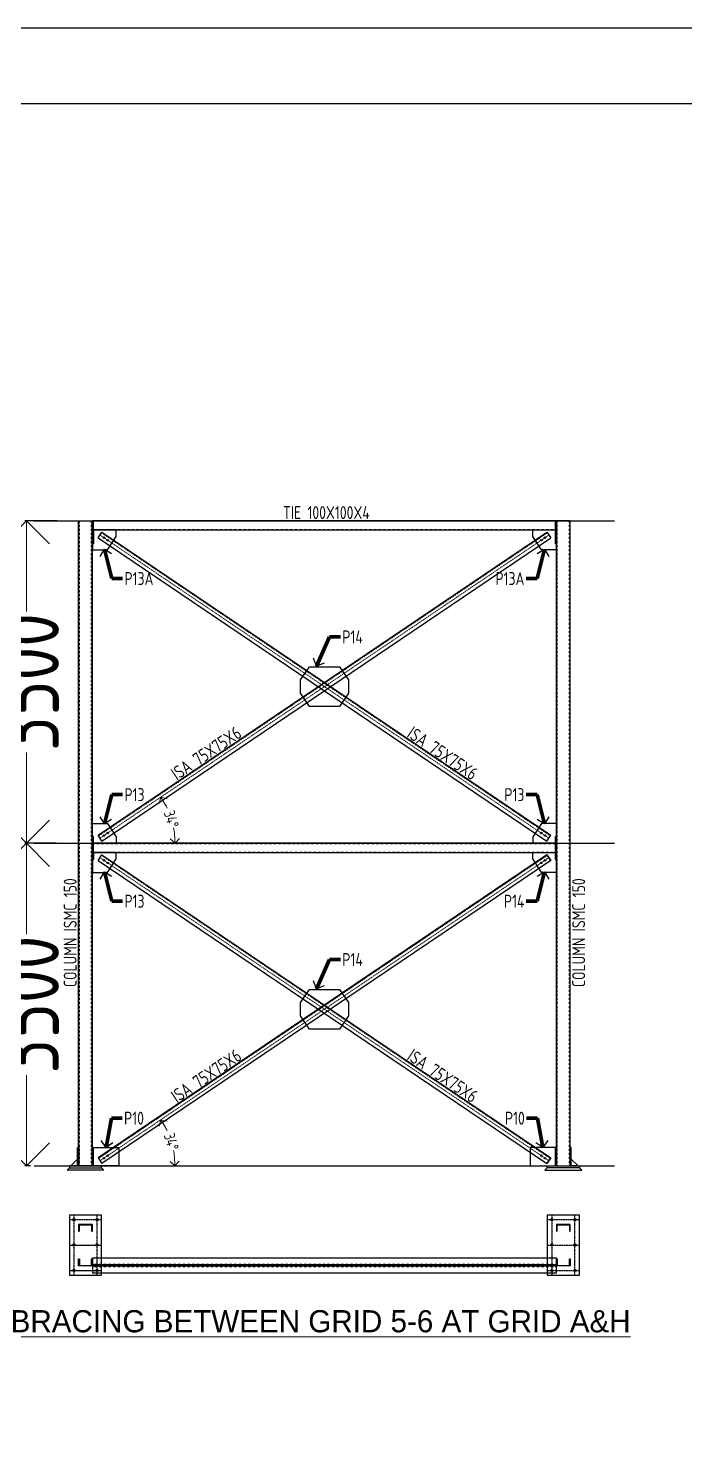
# Model space of a CAD drawing. Header units: millimetres. Extents: x 3470347 to 5996549, y -3470518 to 17149644.
# Drawn here: x 4851320 to 4858441, y 6806331 to 6821582 of the extents above; entities that cross this region are included whole.
import ezdxf
from ezdxf.enums import TextEntityAlignment as Align

# ---------------------------------------------------------------- set-up
doc = ezdxf.new("R2010")
doc.units = ezdxf.units.MM
doc.header["$MEASUREMENT"] = 0
doc.header["$PDMODE"] = 35
doc.header["$PDSIZE"] = -5
for name, pattern in [('CENTERX2', [4, 2.5, -0.5, 0.5, -0.5]), ('Continous', [0]), ('DASHED2', [0.375, 0.25, -0.125]), ('HIDDEN', [0.375, 0.25, -0.125])]:
    doc.linetypes.add(name, pattern=pattern)
doc.layers.get('0').update_dxf_attribs({"linetype": 'CONTINUOUS', "lineweight": 25})
doc.layers.get('DEFPOINTS').update_dxf_attribs({"linetype": 'CONTINUOUS', "lineweight": 25})
for name, color, linetype, lineweight in [('6 TEXT', 7, 'CONTINUOUS', 25), ('padestial', 5, 'CONTINUOUS', 20), ('rDIMension', 1, 'CONTINUOUS', 18), ('rPCC DASH', 9, 'HIDDEN', 15), ('rRCC 1', 3, 'CONTINUOUS', 25), ('rRCC 2', 40, 'CONTINUOUS', 15), ('SHEET', 7, 'CONTINUOUS', 15)]:
    doc.layers.add(name, color=color, linetype=linetype, lineweight=lineweight)
doc.layers.add('lintel', color=2, linetype='CONTINUOUS')
doc.layers.add('see level', color=2, linetype='CONTINUOUS')
doc.styles.add('DIM', font='geniso.shx', dxfattribs={"width": 0.85})
doc.styles.get("Standard").update_dxf_attribs({"font": ''})
doc.styles.get('Standard').set_extended_font_data('AR CENA')
doc.dimstyles.new('Copy of ST-100', dxfattribs={"dimscale": 100, "dimtxt": 1.2, "dimasz": 1.3, "dimexe": 0.18, "dimexo": 0.0625, "dimgap": 0.2, "dimtad": 0, "dimdec": 0, "dimzin": 0, "dimdsep": 46, "dimtxsty": 'DIM', "dimblk": 'OPEN90', "dimcen": 0.09, "dimclrd": 1, "dimclrt": 7, "dimadec": 0, "dimazin": 0, "dimtfac": 1, "dimtdec": 0, "dimtofl": 0, "dimtmove": 0, "dimatfit": 3, "dimldrblk": 'OPEN90', "dimfxl": 1, "dimtolj": 1, "dimtzin": 0, "dimlwd": -1, "dimarcsym": 0})
doc.dimstyles.new('ST-100', dxfattribs={"dimscale": 100, "dimtxt": 7, "dimasz": 5, "dimexe": 0.18, "dimexo": 0.0625, "dimgap": 0.2, "dimtad": 0, "dimdec": 0, "dimzin": 0, "dimdsep": 46, "dimtxsty": 'DIM', "dimblk": 'OPEN90', "dimcen": 0.09, "dimclrd": 256, "dimclrt": 7, "dimadec": 0, "dimazin": 0, "dimtfac": 1, "dimtdec": 0, "dimtofl": 0, "dimtmove": 0, "dimatfit": 3, "dimldrblk": 'OPEN90', "dimfxl": 1, "dimtolj": 1, "dimtzin": 0, "dimlwd": -1, "dimarcsym": 0})

# ---------------------------------------------------------------- blocks, each defined once
blk = doc.blocks.new('_Open90')
at = {"color": 0, "linetype": 'ByBlock', "lineweight": -2}
for p, q in [((-0.5, 0.5), (0, 0)), ((0, 0), (-1, 0)), ((0, 0), (-0.5, -0.5))]:
    blk.add_line(p, q, dxfattribs=at)
blk = doc.blocks.new('*D1746')
at = {"layer": 'DEFPOINTS', "color": 0}
for p in [(4851303, 6812738), (4851629, 6812738), (4851353, 6809238)]:
    blk.add_point(p, dxfattribs=at)
at = {"layer": 'rDIMension', "color": 0, "linetype": 'ByBlock', "lineweight": -2, "ltscale": 0.5}
for p, q in [((4851623, 6812738), (4851285, 6812738)), ((4851347, 6809238), (4851285, 6809238))]:
    blk.add_line(p, q, dxfattribs=at)
at = {"layer": 'rDIMension', "linetype": 'ByBlock', "ltscale": 0.5}
for p, q in [((4851303, 6812238), (4851303, 6811752)), ((4851303, 6809738), (4851303, 6810224))]:
    blk.add_line(p, q, dxfattribs=at)
at = {"layer": 'rDIMension', "xscale": 500, "yscale": 500, "zscale": 500}
for p, rotation in [((4851303, 6812738), 90), ((4851303, 6809238), 270)]:
    blk.add_blockref('_Open90', p, dxfattribs=dict(at, rotation=rotation))
at = {"layer": 'rDIMension', "color": 7, "insert": (4851303, 6810988), "char_height": 700, "attachment_point": 5, "rotation": 90, "style": 'DIM'}
blk.add_mtext('\\A1;3500', dxfattribs=at)
blk = doc.blocks.new('*D1747')
at = {"layer": 'DEFPOINTS', "color": 0}
for p in [(4851303, 6816238), (4851641, 6816238), (4851629, 6812738)]:
    blk.add_point(p, dxfattribs=at)
at = {"layer": 'rDIMension', "color": 0, "linetype": 'ByBlock', "lineweight": -2, "ltscale": 0.5}
for p, q in [((4851635, 6816238), (4851285, 6816238)), ((4851623, 6812738), (4851285, 6812738))]:
    blk.add_line(p, q, dxfattribs=at)
at = {"layer": 'rDIMension', "linetype": 'ByBlock', "ltscale": 0.5}
for p, q in [((4851303, 6815738), (4851303, 6815252)), ((4851303, 6813238), (4851303, 6813724))]:
    blk.add_line(p, q, dxfattribs=at)
at = {"layer": 'rDIMension', "xscale": 500, "yscale": 500, "zscale": 500}
for p, rotation in [((4851303, 6816238), 90), ((4851303, 6812738), 270)]:
    blk.add_blockref('_Open90', p, dxfattribs=dict(at, rotation=rotation))
at = {"layer": 'rDIMension', "color": 7, "insert": (4851303, 6814488), "char_height": 700, "attachment_point": 5, "rotation": 90, "style": 'DIM'}
blk.add_mtext('\\A1;3500', dxfattribs=at)
blk = doc.blocks.new('*D1748')
at = {"layer": 'DEFPOINTS', "color": 0}
for p in [(4856966, 6812582), (4852894, 6809414), (4851386, 6809238), (4852100, 6809294), (4857679, 6809238)]:
    blk.add_point(p, dxfattribs=at)
at = {"layer": 'rDIMension', "color": 1, "linetype": 'ByBlock'}
for start, end in [(25.1861, 27.6417), (6.4042, 10.8341)]:
    blk.add_arc((4852017, 6809238), 895, start, end, dxfattribs=at)
at = {"layer": 'rDIMension', "color": 1, "xscale": 100, "yscale": 100, "zscale": 100}
for p, rotation in [((4852758, 6809739), 120.8438334539087), ((4852912, 6809238), 273.2021039026976)]:
    blk.add_blockref('_Open90', p, dxfattribs=dict(at, rotation=rotation))
at = {"layer": 'rDIMension', "color": 7, "insert": (4852873, 6809500), "char_height": 120, "attachment_point": 5, "rotation": 287.023, "style": 'DIM'}
blk.add_mtext('\\A1;34%%d', dxfattribs=at)
blk = doc.blocks.new('*D1749')
at = {"layer": 'DEFPOINTS', "color": 0}
for p in [(4856966, 6816082), (4852895, 6812914), (4851386, 6812738), (4852100, 6812794), (4857679, 6812738)]:
    blk.add_point(p, dxfattribs=at)
at = {"layer": 'rDIMension', "color": 1, "linetype": 'ByBlock'}
for start, end in [(25.1796, 27.6468), (6.3991, 10.839)]:
    blk.add_arc((4852017, 6812738), 896, start, end, dxfattribs=at)
at = {"layer": 'rDIMension', "color": 1, "xscale": 100, "yscale": 100, "zscale": 100}
for p, rotation in [((4852759, 6813239), 120.8463635081544), ((4852913, 6812738), 273.1995738484712)]:
    blk.add_blockref('_Open90', p, dxfattribs=dict(at, rotation=rotation))
at = {"layer": 'rDIMension', "color": 7, "insert": (4852873, 6813000), "char_height": 120, "attachment_point": 5, "rotation": 287.023, "style": 'DIM'}
blk.add_mtext('\\A1;34%%d', dxfattribs=at)

msp = doc.modelspace()

# ---------------------------------------------------------------- hatches: boundary and pattern name
at = {"layer": '6 TEXT', "linetype": 'ByBlock'}
h = msp.add_hatch(color=8, dxfattribs=at)
h.dxf.hatch_style = 1
h.paths.add_polyline_path([(4852016.69, 6808603.9), (4851866.69, 6808603.9), (4851866.69, 6808528.9), (4851871.69, 6808528.9, 0.41421356), (4851875.69, 6808532.9), (4851875.69, 6808598.5), (4852007.69, 6808598.5), (4852007.69, 6808532.9, 0.41421356), (4852011.69, 6808528.9), (4852016.69, 6808528.9)])
h = msp.add_hatch(color=8, dxfattribs=at)
h.dxf.hatch_style = 1
h.paths.add_polyline_path([(4857198.69, 6808603.9), (4857048.69, 6808603.9), (4857048.69, 6808528.9), (4857053.69, 6808528.9, 0.41421356), (4857057.69, 6808532.9), (4857057.69, 6808598.5), (4857189.69, 6808598.5), (4857189.69, 6808532.9, 0.41421356), (4857193.69, 6808528.9), (4857198.69, 6808528.9)])
h = msp.add_hatch(color=8, dxfattribs=at)
h.dxf.hatch_style = 1
h.paths.add_polyline_path([(4852016.69, 6808153.9), (4851866.69, 6808153.9), (4851866.69, 6808228.9), (4851871.69, 6808228.9, -0.41421356), (4851875.69, 6808224.9), (4851875.69, 6808159.3), (4852007.69, 6808159.3), (4852007.69, 6808224.9, -0.41421356), (4852011.69, 6808228.9), (4852016.69, 6808228.9)])
h = msp.add_hatch(color=8, dxfattribs=at)
h.dxf.hatch_style = 1
h.paths.add_polyline_path([(4857198.69, 6808153.9), (4857048.69, 6808153.9), (4857048.69, 6808228.9), (4857053.69, 6808228.9, -0.41421356), (4857057.69, 6808224.9), (4857057.69, 6808159.3), (4857189.69, 6808159.3), (4857189.69, 6808224.9, -0.41421356), (4857193.69, 6808228.9), (4857198.69, 6808228.9)])
at = {"layer": 'padestial', "linetype": 'ByBlock', "true_color": 0xfeeab9}
h = msp.add_hatch(color=254, dxfattribs=at)
h.dxf.hatch_style = 1
h.paths.add_polyline_path([(4852276.69, 6808165.9), (4852016.69, 6808165.9), (4852016.69, 6808153.9), (4852276.69, 6808153.9)])
h = msp.add_hatch(color=254, dxfattribs=at)
h.dxf.hatch_style = 1
h.paths.add_polyline_path([(4854792.69, 6808153.9), (4854792.69, 6808165.9), (4854272.69, 6808165.9), (4854272.69, 6808153.9)])
h = msp.add_hatch(color=254, dxfattribs=at)
h.dxf.hatch_style = 1
h.paths.add_polyline_path([(4856763.69, 6808165.9), (4857048.69, 6808165.9), (4857048.69, 6808153.9), (4856763.69, 6808153.9)])
at = {"layer": 'rPCC DASH', "linetype": 'Continous', "transparency": 33554534}
h = msp.add_hatch(color=256, dxfattribs=at)
h.dxf.hatch_style = 1
h.paths.add_polyline_path([(4857036.69, 6815987.75), (4857036.69, 6816237.75), (4857048.69, 6816237.75), (4857048.69, 6815987.75)])
h.paths.add_polyline_path([(4852016.69, 6816237.75), (4852028.69, 6816237.75), (4852028.69, 6815987.75), (4852016.69, 6815987.75)])
h = msp.add_hatch(color=256, dxfattribs=at)
h.dxf.hatch_style = 1
h.paths.add_polyline_path([(4857036.69, 6812562.75), (4857036.69, 6812812.75), (4857048.69, 6812812.75), (4857048.69, 6812562.75)])
h.paths.add_polyline_path([(4852016.69, 6812812.75), (4852028.69, 6812812.75), (4852028.69, 6812562.75), (4852016.69, 6812562.75)])

# ---------------------------------------------------------------- linework, layer by layer
at = {"color": 1, "ltscale": 0.25}
for p, q in [((4851866.69, 6809237.75), (4851866.69, 6816237.75)), ((4851866.69, 6816237.75), (4852016.69, 6816237.75)), ((4852016.69, 6809237.75), (4852016.69, 6816237.75)), ((4857048.69, 6809237.75), (4857048.69, 6816237.75)), ((4857198.69, 6816237.75), (4857048.69, 6816237.75)), ((4857198.69, 6809237.75), (4857198.69, 6816237.75))]:
    msp.add_line(p, q, dxfattribs=at)
at = {"color": 1, "linetype": 'DASHED2', "ltscale": 0.25}
for p, q in [((4851875.69, 6809237.75), (4851875.69, 6816237.75)), ((4852007.69, 6809237.75), (4852007.69, 6816237.75)), ((4857057.69, 6809237.75), (4857057.69, 6816237.75)), ((4857189.69, 6809237.75), (4857189.69, 6816237.75))]:
    msp.add_line(p, q, dxfattribs=at)
at = {"color": 5, "linetype": 'DASHED2', "ltscale": 0.25}
for p, q in [((4852081.92, 6812819.84), (4856948.2, 6816107.87)), ((4852117.19, 6816107.87), (4856983.47, 6812819.84)), ((4856948.2, 6812607.87), (4852081.92, 6809319.84)), ((4852117.19, 6812607.87), (4856983.47, 6809319.84)), ((4852016.69, 6808171.9), (4857048.69, 6808171.9)), ((4852016.69, 6808147.9), (4857048.69, 6808147.9))]:
    msp.add_line(p, q, dxfattribs=at)
at = {"color": 192, "lineweight": 25, "elevation": 0}
msp.add_lwpolyline([(4835207.63, 6791073.07), (4878355.87, 6791073.07), (4878355.87, 6821581.96), (4835207.63, 6821581.96)], close=True, dxfattribs=at)
at = {"color": 6, "ltscale": 15}
for points in [[(4852016.69, 6816137.75), (4857048.69, 6816137.75), (4857048.69, 6816237.75), (4852016.69, 6816237.75)], [(4852016.69, 6812637.75), (4857048.69, 6812637.75), (4857048.69, 6812737.75), (4852016.69, 6812737.75)]]:
    msp.add_lwpolyline(points, close=True, dxfattribs=at)
at = {"color": 1, "linetype": 'DASHED2', "ltscale": 0.25}
for points in [[(4852016.69, 6816142.75), (4857048.69, 6816142.75), (4857048.69, 6816232.75), (4852016.69, 6816232.75)], [(4852016.69, 6812642.75), (4857048.69, 6812642.75), (4857048.69, 6812732.75), (4852016.69, 6812732.75)]]:
    msp.add_lwpolyline(points, close=True, dxfattribs=at)
at = {"layer": '6 TEXT', "color": 8, "linetype": 'CENTERX2', "ltscale": 0.1}
for p, q in [((4852116.69, 6808653.9), (4851766.69, 6808653.9)), ((4851816.69, 6808703.9), (4851816.69, 6808053.9)), ((4852066.69, 6808053.9), (4852066.69, 6808703.9)), ((4857298.69, 6808653.9), (4856948.69, 6808653.9)), ((4856998.69, 6808703.9), (4856998.69, 6808053.9)), ((4857248.69, 6808053.9), (4857248.69, 6808703.9)), ((4851766.69, 6808378.9), (4852116.69, 6808378.9)), ((4856948.69, 6808378.9), (4857298.69, 6808378.9)), ((4851766.69, 6808103.9), (4852116.69, 6808103.9)), ((4856948.69, 6808103.9), (4857298.69, 6808103.9))]:
    msp.add_line(p, q, dxfattribs=at)
at = {"layer": '6 TEXT', "color": 6, "linetype": 'ByBlock'}
for points in [[(4852116.69, 6808053.9), (4852116.69, 6808703.9), (4851766.69, 6808703.9), (4851766.69, 6808053.9)], [(4857298.69, 6808053.9), (4857298.69, 6808703.9), (4856948.69, 6808703.9), (4856948.69, 6808053.9)]]:
    msp.add_lwpolyline(points, close=True, dxfattribs=at)
for points in [[(4851866.69, 6808528.9), (4851871.69, 6808528.9, 0.41421356), (4851875.69, 6808532.9), (4851875.69, 6808598.5), (4852007.69, 6808598.5), (4852007.69, 6808532.9, 0.41421356), (4852011.69, 6808528.9), (4852016.69, 6808528.9), (4852016.69, 6808603.9), (4851866.69, 6808603.9)], [(4857048.69, 6808528.9), (4857053.69, 6808528.9, 0.41421356), (4857057.69, 6808532.9), (4857057.69, 6808598.5), (4857189.69, 6808598.5), (4857189.69, 6808532.9, 0.41421356), (4857193.69, 6808528.9), (4857198.69, 6808528.9), (4857198.69, 6808603.9), (4857048.69, 6808603.9)], [(4851866.69, 6808228.9), (4851871.69, 6808228.9, -0.41421356), (4851875.69, 6808224.9), (4851875.69, 6808159.3), (4852007.69, 6808159.3), (4852007.69, 6808224.9, -0.41421356), (4852011.69, 6808228.9), (4852016.69, 6808228.9), (4852016.69, 6808153.9), (4851866.69, 6808153.9)], [(4857048.69, 6808228.9), (4857053.69, 6808228.9, -0.41421356), (4857057.69, 6808224.9), (4857057.69, 6808159.3), (4857189.69, 6808159.3), (4857189.69, 6808224.9, -0.41421356), (4857193.69, 6808228.9), (4857198.69, 6808228.9), (4857198.69, 6808153.9), (4857048.69, 6808153.9)]]:
    msp.add_lwpolyline(points, format="xyb", close=True, dxfattribs=at)
at = {"layer": '6 TEXT', "color": 7, "linetype": 'ByBlock'}
for centre in [(4851816.69, 6808653.9), (4852066.69, 6808653.9), (4856998.69, 6808653.9), (4857248.69, 6808653.9), (4851816.69, 6808378.9), (4852066.69, 6808378.9), (4856998.69, 6808378.9), (4857248.69, 6808378.9), (4851816.69, 6808103.9), (4852066.69, 6808103.9), (4856998.69, 6808103.9), (4857248.69, 6808103.9)]:
    msp.add_circle(centre, 12, dxfattribs=at)
at = {"layer": 'lintel', "color": 5, "linetype": 'ByBlock'}
for p, q in [((4852078.56, 6812824.81), (4856944.84, 6816112.84)), ((4852078.56, 6816050.69), (4852120.55, 6816112.84)), ((4852120.55, 6816112.84), (4856986.83, 6812824.81)), ((4856944.84, 6816112.84), (4856986.83, 6816050.69)), ((4852078.56, 6816050.69), (4856944.84, 6812762.67)), ((4852120.55, 6812762.67), (4856986.83, 6816050.69)), ((4852120.55, 6812762.67), (4852078.56, 6812824.81)), ((4856944.84, 6812762.67), (4856986.83, 6812824.81)), ((4856944.84, 6812612.84), (4852078.56, 6809324.81)), ((4852078.56, 6812550.69), (4852120.55, 6812612.84)), ((4852120.55, 6812612.84), (4856986.83, 6809324.81)), ((4856944.84, 6812612.84), (4856986.83, 6812550.69)), ((4856986.83, 6812550.69), (4856944.84, 6812612.84)), ((4852078.56, 6812550.69), (4856944.84, 6809262.67)), ((4856986.83, 6812550.69), (4852120.55, 6809262.67)), ((4852078.56, 6809324.81), (4852120.55, 6809262.67)), ((4856944.84, 6809262.67), (4856986.83, 6809324.81)), ((4856986.83, 6809324.81), (4856944.84, 6809262.67))]:
    msp.add_line(p, q, dxfattribs=at)
for points in [[(4852016.69, 6815987.75), (4852028.69, 6815987.75), (4852028.69, 6816237.75), (4852016.69, 6816237.75)], [(4857048.69, 6815987.75), (4857036.69, 6815987.75), (4857036.69, 6816237.75), (4857048.69, 6816237.75)], [(4852016.69, 6812562.75), (4852028.69, 6812562.75), (4852028.69, 6812812.75), (4852016.69, 6812812.75)], [(4857048.69, 6812562.75), (4857036.69, 6812562.75), (4857036.69, 6812812.75), (4857048.69, 6812812.75)], [(4852016.69, 6808165.9), (4852016.69, 6808240.9), (4857048.69, 6808240.9), (4857048.69, 6808165.9)], [(4857048.69, 6808153.9), (4852016.69, 6808153.9), (4852016.69, 6808078.9), (4857048.69, 6808078.9)]]:
    msp.add_lwpolyline(points, close=True, dxfattribs=at)
at = {"layer": 'lintel', "color": 4, "linetype": 'ByBlock'}
for points in [[(4852273.69, 6816067.75), (4852273.69, 6816137.75), (4852028.69, 6816137.75), (4852028.69, 6815987.75), (4852016.69, 6815987.75), (4852016.69, 6815922.75), (4852178.69, 6815922.75)], [(4856791.69, 6816067.75), (4856791.69, 6816137.75), (4857036.69, 6816137.75), (4857036.69, 6815987.75), (4857048.69, 6815987.75), (4857048.69, 6815922.75), (4856886.69, 6815922.75)], [(4854370.19, 6814652.75), (4854695.19, 6814652.75), (4854792.69, 6814510.25), (4854792.69, 6814365.25), (4854695.19, 6814222.75), (4854370.19, 6814222.75), (4854272.69, 6814365.25), (4854272.69, 6814510.25)], [(4852273.69, 6812807.75), (4852273.69, 6812737.75), (4852028.69, 6812737.75), (4852028.69, 6812812.75), (4852016.69, 6812812.75), (4852016.69, 6812952.75), (4852178.69, 6812952.75)], [(4856791.69, 6812807.75), (4856791.69, 6812737.75), (4857036.69, 6812737.75), (4857036.69, 6812812.75), (4857048.69, 6812812.75), (4857048.69, 6812952.75), (4856886.69, 6812952.75)], [(4852273.69, 6812567.75), (4852273.69, 6812637.75), (4852028.69, 6812637.75), (4852028.69, 6812562.75), (4852016.69, 6812562.75), (4852016.69, 6812422.75), (4852178.69, 6812422.75)], [(4856791.69, 6812567.75), (4856791.69, 6812637.75), (4857036.69, 6812637.75), (4857036.69, 6812562.75), (4857048.69, 6812562.75), (4857048.69, 6812422.75), (4856886.69, 6812422.75)], [(4854370.19, 6811152.75), (4854695.19, 6811152.75), (4854792.69, 6811010.25), (4854792.69, 6810865.25), (4854695.19, 6810722.75), (4854370.19, 6810722.75), (4854272.69, 6810865.25), (4854272.69, 6811010.25)], [(4851866.69, 6809437.75), (4851866.69, 6809237.75), (4851856.69, 6809237.75), (4851856.69, 6809437.75)], [(4852026.69, 6809437.75), (4852026.69, 6809237.75), (4852016.69, 6809237.75), (4852016.69, 6809437.75)], [(4852301.69, 6809237.75), (4852026.69, 6809237.75), (4852026.69, 6809437.75), (4852301.69, 6809437.75)], [(4856763.69, 6809237.75), (4857038.69, 6809237.75), (4857038.69, 6809437.75), (4856763.69, 6809437.75)], [(4857038.69, 6809437.75), (4857038.69, 6809237.75), (4857048.69, 6809237.75), (4857048.69, 6809437.75)], [(4857198.69, 6809437.75), (4857198.69, 6809237.75), (4857208.69, 6809237.75), (4857208.69, 6809437.75)], [(4851766.69, 6809217.75), (4852116.69, 6809217.75), (4852116.69, 6809237.75), (4851766.69, 6809237.75)], [(4851856.69, 6809312.75), (4851781.69, 6809237.75), (4851856.69, 6809237.75)], [(4857298.69, 6809217.75), (4856948.69, 6809217.75), (4856948.69, 6809237.75), (4857298.69, 6809237.75)], [(4857208.69, 6809312.75), (4857283.69, 6809237.75), (4857208.69, 6809237.75)]]:
    msp.add_lwpolyline(points, close=True, dxfattribs=at)
at = {"layer": 'padestial', "color": 254, "linetype": 'ByBlock', "true_color": 0xfeeab9}
for points in [[(4852016.69, 6808153.9), (4852276.69, 6808153.9), (4852276.69, 6808165.9), (4852016.69, 6808165.9)], [(4854272.69, 6808153.9), (4854792.69, 6808153.9), (4854792.69, 6808165.9), (4854272.69, 6808165.9)], [(4857048.69, 6808153.9), (4856763.69, 6808153.9), (4856763.69, 6808165.9), (4857048.69, 6808165.9)]]:
    msp.add_lwpolyline(points, close=True, dxfattribs=at)
at = {"layer": 'rPCC DASH', "linetype": 'DASHED2', "ltscale": 0.35}
for p, q in [((4852099.55, 6812793.74), (4856965.83, 6816081.77)), ((4852099.55, 6816081.77), (4856965.83, 6812793.74)), ((4852099.55, 6812581.77), (4856965.83, 6809293.74)), ((4856965.83, 6812581.77), (4852099.55, 6809293.74))]:
    msp.add_line(p, q, dxfattribs=at)
at = {"layer": 'rRCC 1', "color": 40, "true_color": 0xf8d731}
for centre in [(4852140.98, 6816053.77), (4852182.41, 6816025.78), (4856882.97, 6816025.78), (4856924.4, 6816053.77), (4852140.98, 6812821.73), (4852182.41, 6812849.72), (4856882.97, 6812849.72), (4856924.4, 6812821.73), (4852140.98, 6812553.77), (4852182.41, 6812525.78), (4856882.97, 6812525.78), (4856924.4, 6812553.77), (4852140.98, 6809321.73), (4852182.41, 6809349.72), (4856882.97, 6809349.72), (4856924.4, 6809321.73)]:
    msp.add_circle(centre, 8, dxfattribs=at)
at = {"layer": 'see level', "color": 8, "linetype": 'ByBlock'}
for p, q in [((4851386.02, 6816237.75), (4857679.36, 6816237.75)), ((4851386.02, 6812737.75), (4857679.36, 6812737.75)), ((4851386.02, 6809237.75), (4857679.36, 6809237.75))]:
    msp.add_line(p, q, dxfattribs=at)
at = {"layer": 'see level', "color": 0, "linetype": 'ByBlock'}
for points in [[(4851741.69, 6809192.75), (4851766.69, 6809217.75), (4852116.69, 6809217.75), (4852141.69, 6809192.75), (4851741.69, 6809192.75)], [(4857323.69, 6809192.75), (4857298.69, 6809217.75), (4856948.69, 6809217.75), (4856923.69, 6809192.75), (4857323.69, 6809192.75)]]:
    msp.add_lwpolyline(points, dxfattribs=at)
at = {"layer": 'SHEET', "color": 220, "lineweight": 25, "elevation": 0}
msp.add_lwpolyline([(4836029.5, 6791893.4), (4877533.99, 6791893.4), (4877533.99, 6820761.63), (4836029.5, 6820761.63)], close=True, dxfattribs=at)

# ---------------------------------------------------------------- texts
at = {"layer": 'rRCC 1', "color": 7, "char_height": 140.625, "style": 'DIM'}
for s, insert, attachment_point in [('\\A1;TIE 100X100X4', (4855024.59, 6816325.78), 6), ('\\A1;P13A', (4852364.14, 6815609.79), 4), ('\\A1;P13A', (4856701.25, 6815609.79), 6), ('\\A1;P14', (4854725.98, 6814976.72), 4), ('\\A1;P13', (4852364.14, 6813265.72), 4), ('\\A1;P13', (4856701.25, 6813265.72), 6), ('\\A1;P13', (4852364.14, 6812109.79), 4), ('\\A1;P14', (4856701.25, 6812109.79), 6), ('\\A1;P14', (4854725.98, 6811476.72), 4), ('\\A1;P10', (4852360.17, 6809755.72), 4), ('\\A1;P10', (4856705.22, 6809755.72), 6)]:
    msp.add_mtext(s, dxfattribs=dict(at, insert=insert, attachment_point=attachment_point))
for s, insert, attachment_point, rotation in [('\\A1;ISA 75X75X6', (4853250.99, 6813715.05), 5, 34), ('\\A1;ISA 75X75X6', (4855814.39, 6813715.05), 5, 326), ('\\A1;COLUMN ISMC 150', (4851775.97, 6812358.16), 6, 90), ('\\A1;COLUMN ISMC 150', (4857289.42, 6812358.16), 6, 90), ('\\A1;ISA 75X75X6', (4853250.99, 6810215.05), 5, 34), ('\\A1;ISA 75X75X6', (4855814.39, 6810215.05), 5, 326)]:
    msp.add_mtext(s, dxfattribs=dict(at, insert=insert, attachment_point=attachment_point, rotation=rotation))
at = {"layer": 'rRCC 2'}
msp.add_text('%%UBRACING BETWEEN GRID 5-6 AT GRID A&H', height=240, dxfattribs=at).set_placement((4854491.69, 6807552.97), align=Align.MIDDLE_CENTER)

# ---------------------------------------------------------------- dimensions: what is measured, and where the dimension line sits
at = {"layer": 'rDIMension', "color": 7, "linetype": 'ByBlock', "ltscale": 0.5}
for base, p1, p2, picture, middle in [((4851302.57, 6816237.75), (4851629.19, 6812737.75), (4851641.47, 6816237.75), '*D1747', (4851302.57, 6814487.75)), ((4851302.57, 6812737.75), (4851353.3, 6809237.75), (4851629.19, 6812737.75), '*D1746', (4851302.57, 6810987.75))]:
    dim = msp.add_linear_dim(base=base, p1=p1, p2=p2, angle=90, dimstyle='ST-100', dxfattribs=at)
    dim.commit()
    dim.dimension.update_dxf_attribs({"geometry": picture, "text_midpoint": middle})
at = {"layer": 'rDIMension', "color": 3, "linetype": 'ByBlock'}
for base, line1, line2, picture, middle in [((4852895.01, 6812914.03), ((4852099.55, 6812793.74), (4856965.83, 6816081.77)), ((4851386.02, 6812737.75), (4857679.36, 6812737.75)), '*D1749', (4852873.28, 6813000.01)), ((4852894.32, 6809413.89), ((4856965.83, 6812581.77), (4852099.55, 6809293.74)), ((4851386.02, 6809237.75), (4857679.36, 6809237.75)), '*D1748', (4852872.6, 6809499.8))]:
    dim = msp.add_angular_dim_2l(base=base, line1=line1, line2=line2, dimstyle='Copy of ST-100', override={"dimasz": 1, "dimblk": 'Open90', "dimtmove": 1}, dxfattribs=at)
    dim.commit()
    dim.dimension.update_dxf_attribs({"geometry": picture, "text_midpoint": middle})

# ---------------------------------------------------------------- leaders
at = {"layer": 'rRCC 1', "annotation_type": 0, "has_hookline": 1}
for points, hookline_direction, text_width in [([(4852146.69, 6815927.75), (4852226.41, 6815609.79), (4852344.14, 6815609.79)], 0, 310.78), ([(4856918.69, 6815927.75), (4856838.98, 6815609.79), (4856721.25, 6815609.79)], 1, 310.78), ([(4854444.98, 6814658.75), (4854588.25, 6814976.72), (4854705.98, 6814976.72)], 0, 215.16), ([(4852146.69, 6812947.75), (4852226.41, 6813265.72), (4852344.14, 6813265.72)], 0, 203.2), ([(4856918.69, 6812947.75), (4856838.98, 6813265.72), (4856721.25, 6813265.72)], 1, 203.2), ([(4852146.69, 6812427.75), (4852226.41, 6812109.79), (4852344.14, 6812109.79)], 0, 203.2), ([(4856918.69, 6812427.75), (4856838.98, 6812109.79), (4856721.25, 6812109.79)], 1, 215.16), ([(4854444.98, 6811158.75), (4854588.25, 6811476.72), (4854705.98, 6811476.72)], 0, 215.16), ([(4852164.19, 6809437.75), (4852222.44, 6809755.72), (4852340.17, 6809755.72)], 0, 119.53)]:
    msp.add_leader(points, dimstyle='ST-100', override={"dimasz": 1.3, "dimlwd": 65533}, dxfattribs=dict(at, hookline_direction=hookline_direction, text_width=text_width))
at = {"layer": 'rRCC 1', "annotation_type": 0, "has_hookline": 1, "hookline_direction": 0, "text_width": 119.53, "horizontal_direction": (-1, 0, 0)}
msp.add_leader([(4856901.19, 6809437.75), (4856842.95, 6809755.72), (4856725.22, 6809755.72)], dimstyle='ST-100', override={"dimasz": 1.3, "dimlwd": 65533}, dxfattribs=at)

doc.saveas('drawing.dxf')
